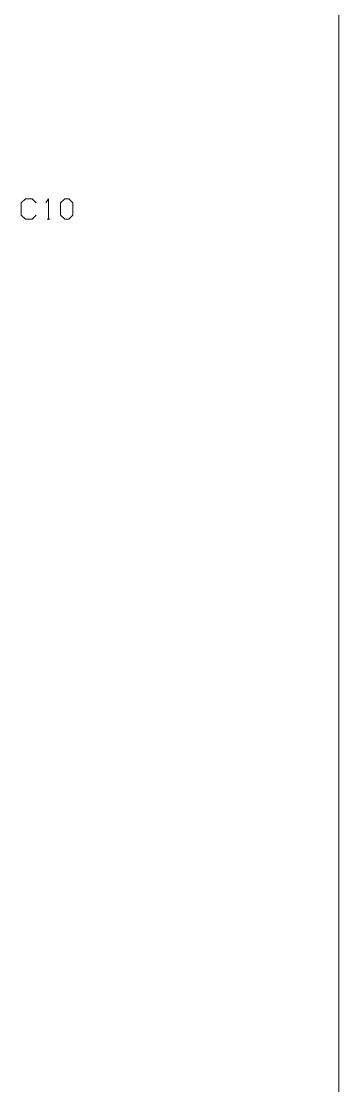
# Model space of a CAD drawing. Extents: x 3 to 1653, y -7 to 838.
# Drawn here: x 1387.9 to 1458.1, y 230.1 to 465.5 of the extents above; entities that cross this region are included whole.
import ezdxf

# ---------------------------------------------------------------- set-up
doc = ezdxf.new("R2010")
doc.units = 0

msp = doc.modelspace()

# ---------------------------------------------------------------- linework, layer by layer
at = {"color": 3, "lineweight": 13}
msp.add_line((1458.134, 4.612), (1458.134, 825.612), dxfattribs=at)
at = {"color": 7, "lineweight": 13}
for points in [[(1391.206, 425.369), (1390.306, 426.269), (1388.806, 426.269), (1387.906, 425.369), (1387.906, 422.669), (1388.806, 421.769), (1390.306, 421.769), (1391.206, 422.669)], [(1393.306, 425.369), (1393.906, 426.269), (1393.906, 421.769)], [(1393.606, 421.769), (1394.206, 421.769)]]:
    msp.add_lwpolyline(points, dxfattribs=at)
msp.add_lwpolyline([(1396.606, 422.669), (1397.506, 421.769), (1398.406, 421.769), (1399.306, 422.669), (1399.306, 425.369), (1398.406, 426.269), (1397.506, 426.269), (1396.606, 425.369)], close=True, dxfattribs=at)

doc.saveas('drawing.dxf')
